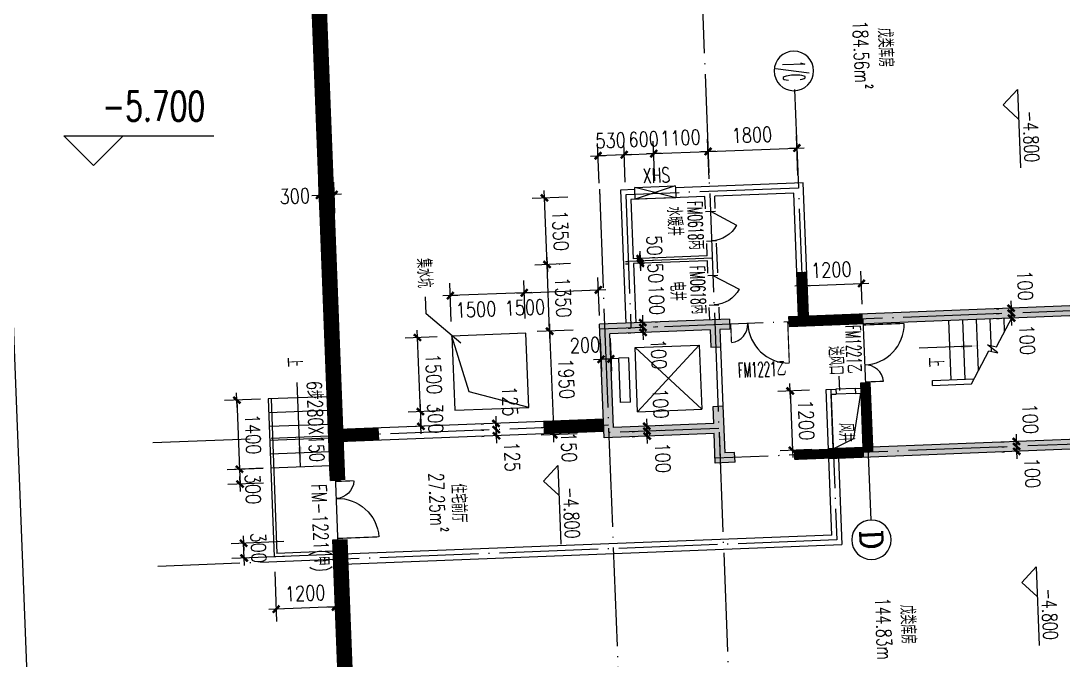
# Model space of a CAD drawing. Extents: x 634182 to 802382, y -1101880 to -864080.
# Drawn here: x 757760 to 778869, y -1058192 to -1045247 of the extents above; entities that cross this region are included whole.
import ezdxf
from ezdxf.enums import TextEntityAlignment as Align

# ---------------------------------------------------------------- set-up
doc = ezdxf.new("R2010")
doc.units = 0
doc.header["$LTSCALE"] = 1000
doc.header["$MEASUREMENT"] = 0
doc.linetypes.add('DOTE', pattern=[2.42, 2, -0.2, 0.02, -0.2])
doc.layers.get('0').update_dxf_attribs({"linetype": 'CONTINUOUS'})
doc.layers.get('DEFPOINTS').update_dxf_attribs({"linetype": 'CONTINUOUS'})
for name, color, linetype in [('210', 4, 'CONTINUOUS'), ('AXIS', 3, 'CONTINUOUS'), ('AXIS_TEXT', 7, 'CONTINUOUS'), ('COLUMN', 7, 'CONTINUOUS'), ('DOTE', 1, 'DOTE'), ('LVTRY', 23, 'CONTINUOUS'), ('MENCHUANG', 252, 'CONTINUOUS'), ('PUB_DIM', 3, 'CONTINUOUS'), ('PUB_TEXT', 7, 'CONTINUOUS'), ('STAIR', 2, 'CONTINUOUS'), ('WALL', 191, 'CONTINUOUS'), ('WINDOW', 2, 'CONTINUOUS')]:
    doc.layers.add(name, color=color, linetype=linetype)
doc.styles.add('_Z', font='romans', dxfattribs={"width": 0.7, "bigfont": 'Z'})
doc.styles.add('COMPLEX', font='COMPLEX')
doc.styles.add('DIM_FONT', font='simplex.shx', dxfattribs={"width": 0.8})
doc.styles.add('Z', font='romans', dxfattribs={"width": 0.8, "bigfont": 'z'})
doc.dimstyles.new('DIMN', dxfattribs={"dimtxt": 300, "dimasz": 1, "dimexe": 250, "dimexo": 300, "dimgap": 150, "dimtad": 1, "dimdec": 0, "dimzin": 0, "dimdsep": 46, "dimtxsty": 'DIM_FONT', "dimblk": '_DIMX', "dimblk1": '_DIMX', "dimblk2": '_DIMX', "dimcen": 2.5, "dimclrt": 7, "dimadec": 0, "dimazin": 0, "dimtfac": 1, "dimtdec": 0, "dimtix": 1, "dimtmove": 2, "dimatfit": 3, "dimldrblk": '_DIMX', "dimfxl": 0, "dimtolj": 1, "dimtzin": 0, "dimarcsym": 0})
pattern_1 = [(272.23, (854560.2083, -1050880.0152), (0.99924268, 0.038911017), [])]

# ---------------------------------------------------------------- blocks, each defined once
blk = doc.blocks.new('_DIMX')
blk.add_line((-150, 0), (150, 0))
at = {"const_width": 50}
blk.add_lwpolyline([(-70, -70), (70, 70)], dxfattribs=at)
blk = doc.blocks.new('*D94')
at = {"color": 0, "linetype": 'ByBlock'}
for p, q in [((763821, -1049154), (763797, -1048527)), ((764121, -1049142), (764096, -1048515)), ((763805, -1048777), (763804, -1048777)), ((764106, -1048765), (763806, -1048777)), ((764106, -1048765), (763806, -1048777)), ((764107, -1048765), (764108, -1048765))]:
    blk.add_line(p, q, dxfattribs=at)
at = {"layer": 'DEFPOINTS', "color": 0, "linetype": 'ByBlock'}
for p in [(763806, -1048777), (763833, -1049453, 285), (764133, -1049442, 285)]:
    blk.add_point(p, dxfattribs=at)
at = {"color": 0, "linetype": 'ByBlock'}
for p, rotation in [((763806, -1048777), 2.230000000000001), ((764106, -1048765), 182.23)]:
    blk.add_blockref('_DIMX', p, dxfattribs=dict(at, rotation=rotation))
at = {"color": 7, "linetype": 'ByBlock', "insert": (763308, -1048796), "char_height": 300, "attachment_point": 5, "rotation": 2.23, "style": 'DIM_FONT'}
blk.add_mtext('\\A1;300', dxfattribs=at)
blk = doc.blocks.new('*D105')
at = {"color": 0, "linetype": 'ByBlock'}
for p, q in [((769020, -1053460), (768296, -1053489)), ((768545, -1053478), (768545, -1053477)), ((768545, -1053479), (768551, -1053629)), ((768545, -1053479), (768551, -1053629)), ((769025, -1053610), (768301, -1053639)), ((768551, -1053630), (768551, -1053631))]:
    blk.add_line(p, q, dxfattribs=at)
at = {"layer": 'DEFPOINTS', "color": 0, "linetype": 'ByBlock'}
for p in [(769319, -1053449), (768551, -1053629), (769325, -1053599, 285)]:
    blk.add_point(p, dxfattribs=at)
at = {"color": 0, "linetype": 'ByBlock'}
for p, rotation in [((768545, -1053479), 272.2300000000001), ((768551, -1053629), 92.23000000000006)]:
    blk.add_blockref('_DIMX', p, dxfattribs=dict(at, rotation=rotation))
at = {"color": 7, "linetype": 'ByBlock', "insert": (768861, -1053880), "char_height": 300, "attachment_point": 5, "rotation": 272.23, "style": 'DIM_FONT'}
blk.add_mtext('\\A1;150', dxfattribs=at)
blk = doc.blocks.new('*D128')
at = {"color": 0, "linetype": 'ByBlock'}
for p, q in [((777516, -1051078), (777566, -1051076)), ((777520, -1051178), (777570, -1051176)), ((777816, -1051065), (777816, -1051064)), ((777816, -1051066), (777820, -1051166)), ((777816, -1051066), (777820, -1051166)), ((777820, -1051167), (777820, -1051168))]:
    blk.add_line(p, q, dxfattribs=at)
at = {"layer": 'DEFPOINTS', "color": 0, "linetype": 'ByBlock'}
for p in [(777816, -1051066, 285), (777820, -1051166, 285), (777820, -1051166)]:
    blk.add_point(p, dxfattribs=at)
at = {"color": 0, "linetype": 'ByBlock'}
for p, rotation in [((777816, -1051066), 272.2299999999495), ((777820, -1051166), 92.22999999994954)]:
    blk.add_blockref('_DIMX', p, dxfattribs=dict(at, rotation=rotation))
at = {"color": 7, "linetype": 'ByBlock', "insert": (778098, -1050605), "char_height": 300, "attachment_point": 5, "rotation": 272.23, "style": 'DIM_FONT'}
blk.add_mtext('\\A1;100', dxfattribs=at)
blk = doc.blocks.new('*D129')
at = {"color": 0, "linetype": 'ByBlock'}
for p, q in [((777520, -1051178), (777570, -1051176)), ((777820, -1051165), (777819, -1051164)), ((777820, -1051166), (777823, -1051266)), ((777820, -1051166), (777823, -1051266)), ((777524, -1051278), (777574, -1051276)), ((777823, -1051267), (777824, -1051268))]:
    blk.add_line(p, q, dxfattribs=at)
at = {"layer": 'DEFPOINTS', "color": 0, "linetype": 'ByBlock'}
for p in [(777820, -1051166, 285), (777823, -1051266, 285), (777823, -1051266)]:
    blk.add_point(p, dxfattribs=at)
at = {"color": 0, "linetype": 'ByBlock'}
for p, rotation in [((777820, -1051166), 272.2300000000001), ((777823, -1051266), 92.23000000000006)]:
    blk.add_blockref('_DIMX', p, dxfattribs=dict(at, rotation=rotation))
at = {"color": 7, "linetype": 'ByBlock', "insert": (778141, -1051704), "char_height": 300, "attachment_point": 5, "rotation": 272.23, "style": 'DIM_FONT'}
blk.add_mtext('\\A1;100', dxfattribs=at)
blk = doc.blocks.new('*D130')
at = {"color": 0, "linetype": 'ByBlock'}
for p, q in [((777621, -1053776), (777671, -1053774)), ((777625, -1053876), (777675, -1053874)), ((777921, -1053763), (777921, -1053762)), ((777921, -1053764), (777925, -1053864)), ((777921, -1053764), (777925, -1053864)), ((777925, -1053865), (777925, -1053866))]:
    blk.add_line(p, q, dxfattribs=at)
at = {"layer": 'DEFPOINTS', "color": 0, "linetype": 'ByBlock'}
for p in [(777921, -1053764, 285), (777925, -1053864, 285), (777925, -1053864)]:
    blk.add_point(p, dxfattribs=at)
at = {"color": 0, "linetype": 'ByBlock'}
for p, rotation in [((777921, -1053764), 272.2300000000214), ((777925, -1053864), 92.2300000000214)]:
    blk.add_blockref('_DIMX', p, dxfattribs=dict(at, rotation=rotation))
at = {"color": 7, "linetype": 'ByBlock', "insert": (778203, -1053303), "char_height": 300, "attachment_point": 5, "rotation": 272.23, "style": 'DIM_FONT'}
blk.add_mtext('\\A1;100', dxfattribs=at)
blk = doc.blocks.new('*D131')
at = {"color": 0, "linetype": 'ByBlock'}
for p, q in [((777625, -1053876), (777675, -1053874)), ((777925, -1053863), (777925, -1053862)), ((777925, -1053864), (777929, -1053964)), ((777925, -1053864), (777929, -1053964)), ((777629, -1053976), (777679, -1053974)), ((777929, -1053965), (777929, -1053966))]:
    blk.add_line(p, q, dxfattribs=at)
at = {"layer": 'DEFPOINTS', "color": 0, "linetype": 'ByBlock'}
for p in [(777925, -1053864, 285), (777929, -1053964, 285), (777929, -1053964)]:
    blk.add_point(p, dxfattribs=at)
at = {"color": 0, "linetype": 'ByBlock'}
for p, rotation in [((777925, -1053864), 272.2300000000001), ((777929, -1053964), 92.23000000000006)]:
    blk.add_blockref('_DIMX', p, dxfattribs=dict(at, rotation=rotation))
at = {"color": 7, "linetype": 'ByBlock', "insert": (778246, -1054402), "char_height": 300, "attachment_point": 5, "rotation": 272.23, "style": 'DIM_FONT'}
blk.add_mtext('\\A1;100', dxfattribs=at)
blk = doc.blocks.new('*D140')
at = {"color": 0, "linetype": 'ByBlock'}
for p, q in [((770303, -1050057), (770303, -1050056)), ((770303, -1050058), (770305, -1050108)), ((770303, -1050058), (770305, -1050108)), ((770305, -1050109), (770305, -1050110)), ((770603, -1050046), (770553, -1050048)), ((770605, -1050096), (770555, -1050098))]:
    blk.add_line(p, q, dxfattribs=at)
at = {"layer": 'DEFPOINTS', "color": 0, "linetype": 'ByBlock'}
for p in [(770303, -1050058, 285), (770305, -1050108, 285), (770305, -1050108)]:
    blk.add_point(p, dxfattribs=at)
at = {"color": 0, "linetype": 'ByBlock'}
for p, rotation in [((770303, -1050058), 272.2299999999883), ((770305, -1050108), 92.22999999998831)]:
    blk.add_blockref('_DIMX', p, dxfattribs=dict(at, rotation=rotation))
at = {"color": 7, "linetype": 'ByBlock', "insert": (770593, -1049795), "char_height": 300, "attachment_point": 5, "rotation": 272.23, "style": 'DIM_FONT'}
blk.add_mtext('\\A1;50', dxfattribs=at)
blk = doc.blocks.new('*D141')
at = {"color": 0, "linetype": 'ByBlock'}
for p, q in [((770006, -1050120), (770056, -1050118)), ((770305, -1050107), (770305, -1050106)), ((770305, -1050108), (770307, -1050158)), ((770305, -1050108), (770307, -1050158)), ((770008, -1050170), (770058, -1050168)), ((770307, -1050159), (770307, -1050160))]:
    blk.add_line(p, q, dxfattribs=at)
at = {"layer": 'DEFPOINTS', "color": 0, "linetype": 'ByBlock'}
for p in [(770305, -1050108, 285), (770307, -1050158, 285), (770307, -1050158)]:
    blk.add_point(p, dxfattribs=at)
at = {"color": 0, "linetype": 'ByBlock'}
for p, rotation in [((770305, -1050108), 272.2300000000001), ((770307, -1050158), 92.23000000000006)]:
    blk.add_blockref('_DIMX', p, dxfattribs=dict(at, rotation=rotation))
at = {"color": 7, "linetype": 'ByBlock', "insert": (770615, -1050356), "char_height": 300, "attachment_point": 5, "rotation": 272.23, "style": 'DIM_FONT'}
blk.add_mtext('\\A1;50', dxfattribs=at)
blk = doc.blocks.new('*D142')
at = {"color": 0, "linetype": 'ByBlock'}
for p, q in [((770354, -1051356), (770354, -1051355)), ((770354, -1051357), (770358, -1051457)), ((770354, -1051357), (770358, -1051457)), ((770654, -1051345), (770604, -1051347)), ((770358, -1051458), (770358, -1051459)), ((770658, -1051445), (770608, -1051447))]:
    blk.add_line(p, q, dxfattribs=at)
at = {"layer": 'DEFPOINTS', "color": 0, "linetype": 'ByBlock'}
for p in [(770354, -1051357, 285), (770358, -1051457, 285), (770358, -1051457)]:
    blk.add_point(p, dxfattribs=at)
at = {"color": 0, "linetype": 'ByBlock'}
for p, rotation in [((770354, -1051357), 272.2299999998777), ((770358, -1051457), 92.22999999987768)]:
    blk.add_blockref('_DIMX', p, dxfattribs=dict(at, rotation=rotation))
at = {"color": 7, "linetype": 'ByBlock', "insert": (770636, -1050896), "char_height": 300, "attachment_point": 5, "rotation": 272.23, "style": 'DIM_FONT'}
blk.add_mtext('\\A1;100', dxfattribs=at)
blk = doc.blocks.new('*D143')
at = {"color": 0, "linetype": 'ByBlock'}
for p, q in [((770058, -1051469), (770108, -1051467)), ((770062, -1051568), (770112, -1051567)), ((770358, -1051456), (770358, -1051455)), ((770358, -1051457), (770362, -1051557)), ((770358, -1051457), (770362, -1051557)), ((770362, -1051558), (770362, -1051559))]:
    blk.add_line(p, q, dxfattribs=at)
at = {"layer": 'DEFPOINTS', "color": 0, "linetype": 'ByBlock'}
for p in [(770358, -1051457, 285), (770362, -1051557, 285), (770362, -1051557)]:
    blk.add_point(p, dxfattribs=at)
at = {"color": 0, "linetype": 'ByBlock'}
for p, rotation in [((770358, -1051457), 272.2300000000001), ((770362, -1051557), 92.23000000000006)]:
    blk.add_blockref('_DIMX', p, dxfattribs=dict(at, rotation=rotation))
at = {"color": 7, "linetype": 'ByBlock', "insert": (770679, -1051995), "char_height": 300, "attachment_point": 5, "rotation": 272.23, "style": 'DIM_FONT'}
blk.add_mtext('\\A1;100', dxfattribs=at)
blk = doc.blocks.new('*D144')
at = {"color": 0, "linetype": 'ByBlock'}
for p, q in [((770436, -1053454), (770436, -1053453)), ((770436, -1053455), (770440, -1053555)), ((770436, -1053455), (770440, -1053555)), ((770736, -1053444), (770686, -1053446)), ((770440, -1053556), (770440, -1053557)), ((770739, -1053544), (770689, -1053546))]:
    blk.add_line(p, q, dxfattribs=at)
at = {"layer": 'DEFPOINTS', "color": 0, "linetype": 'ByBlock'}
for p in [(770436, -1053455, 285), (770440, -1053555, 285), (770440, -1053555)]:
    blk.add_point(p, dxfattribs=at)
at = {"color": 0, "linetype": 'ByBlock'}
for p, rotation in [((770436, -1053455), 272.2300000000726), ((770440, -1053555), 92.23000000007251)]:
    blk.add_blockref('_DIMX', p, dxfattribs=dict(at, rotation=rotation))
at = {"color": 7, "linetype": 'ByBlock', "insert": (770718, -1052994), "char_height": 300, "attachment_point": 5, "rotation": 272.23, "style": 'DIM_FONT'}
blk.add_mtext('\\A1;100', dxfattribs=at)
blk = doc.blocks.new('*D145')
at = {"color": 0, "linetype": 'ByBlock'}
for p, q in [((770140, -1053567), (770190, -1053565)), ((770144, -1053667), (770194, -1053665)), ((770440, -1053554), (770440, -1053553)), ((770440, -1053555), (770444, -1053655)), ((770440, -1053555), (770444, -1053655)), ((770444, -1053656), (770444, -1053657))]:
    blk.add_line(p, q, dxfattribs=at)
at = {"layer": 'DEFPOINTS', "color": 0, "linetype": 'ByBlock'}
for p in [(770440, -1053555, 285), (770444, -1053655, 285), (770444, -1053655)]:
    blk.add_point(p, dxfattribs=at)
at = {"color": 0, "linetype": 'ByBlock'}
for p, rotation in [((770440, -1053555), 272.2300000000001), ((770444, -1053655), 92.23000000000006)]:
    blk.add_blockref('_DIMX', p, dxfattribs=dict(at, rotation=rotation))
at = {"color": 7, "linetype": 'ByBlock', "insert": (770761, -1054093), "char_height": 300, "attachment_point": 5, "rotation": 272.23, "style": 'DIM_FONT'}
blk.add_mtext('\\A1;100', dxfattribs=at)
blk = doc.blocks.new('*D147')
at = {"color": 0, "linetype": 'ByBlock'}
for p, q in [((769494, -1051690), (769520, -1052350)), ((769694, -1051682), (769720, -1052342)), ((769509, -1052100), (769508, -1052100)), ((769510, -1052100), (769710, -1052092)), ((769510, -1052100), (769710, -1052092)), ((769711, -1052092), (769712, -1052092))]:
    blk.add_line(p, q, dxfattribs=at)
at = {"layer": 'DEFPOINTS', "color": 0, "linetype": 'ByBlock'}
for p in [(769482, -1051390, 285), (769682, -1051383, 285), (769710, -1052092)]:
    blk.add_point(p, dxfattribs=at)
at = {"color": 0, "linetype": 'ByBlock'}
for p, rotation in [((769510, -1052100), 2.229999999999981), ((769710, -1052092), 182.23)]:
    blk.add_blockref('_DIMX', p, dxfattribs=dict(at, rotation=rotation))
at = {"color": 7, "linetype": 'ByBlock', "insert": (769186, -1051812), "char_height": 300, "attachment_point": 5, "rotation": 2.23, "style": 'DIM_FONT'}
blk.add_mtext('\\A1;200', dxfattribs=at)
blk = doc.blocks.new('*D158')
at = {"color": 0, "linetype": 'ByBlock'}
for p, q in [((766478, -1051333), (766448, -1050561)), ((767977, -1051275), (767947, -1050503)), ((767955, -1050753), (766459, -1050811))]:
    blk.add_line(p, q, dxfattribs=at)
at = {"layer": 'DEFPOINTS', "color": 0, "linetype": 'ByBlock'}
for p in [(766458, -1050811), (766490, -1051633, 285), (767988, -1051574, 285)]:
    blk.add_point(p, dxfattribs=at)
at = {"color": 0, "linetype": 'ByBlock'}
for p, rotation in [((766458, -1050811), 182.23), ((767956, -1050753), 2.229999999999981)]:
    blk.add_blockref('_DIMX', p, dxfattribs=dict(at, rotation=rotation))
at = {"color": 7, "linetype": 'ByBlock', "insert": (766978, -1051091), "char_height": 300, "attachment_point": 5, "rotation": 2.23, "style": 'DIM_FONT'}
blk.add_mtext('\\A1;1500', dxfattribs=at)
blk = doc.blocks.new('*D159')
at = {"color": 0, "linetype": 'ByBlock'}
for p, q in [((767977, -1051275), (767947, -1050503)), ((769476, -1051216), (769446, -1050444)), ((767957, -1050753), (769454, -1050694))]:
    blk.add_line(p, q, dxfattribs=at)
at = {"layer": 'DEFPOINTS', "color": 0, "linetype": 'ByBlock'}
for p in [(769455, -1050694), (767988, -1051574, 285), (769487, -1051516, 285)]:
    blk.add_point(p, dxfattribs=at)
at = {"color": 0, "linetype": 'ByBlock'}
for p, rotation in [((767956, -1050753), 182.23), ((769455, -1050694), 2.229999999999963)]:
    blk.add_blockref('_DIMX', p, dxfattribs=dict(at, rotation=rotation))
at = {"color": 7, "linetype": 'ByBlock', "insert": (767968, -1051052), "char_height": 300, "attachment_point": 5, "rotation": 2.23, "style": 'DIM_FONT'}
blk.add_mtext('\\A1;1500', dxfattribs=at)
blk = doc.blocks.new('*D160')
at = {"color": 0, "linetype": 'ByBlock'}
for p, q in [((766190, -1051644), (765543, -1051670)), ((765851, -1053158), (765793, -1051661)), ((766248, -1053143), (765601, -1053169))]:
    blk.add_line(p, q, dxfattribs=at)
at = {"layer": 'DEFPOINTS', "color": 0, "linetype": 'ByBlock'}
for p in [(766490, -1051633, 285), (765793, -1051660), (766548, -1053132, 285)]:
    blk.add_point(p, dxfattribs=at)
at = {"color": 0, "linetype": 'ByBlock'}
for p, rotation in [((765793, -1051660), 92.23000000000006), ((765851, -1053159), 272.2300000000001)]:
    blk.add_blockref('_DIMX', p, dxfattribs=dict(at, rotation=rotation))
at = {"color": 7, "linetype": 'ByBlock', "insert": (766122, -1052398), "char_height": 300, "attachment_point": 5, "rotation": 272.23, "style": 'DIM_FONT'}
blk.add_mtext('\\A1;1500', dxfattribs=at)
blk = doc.blocks.new('*D161')
at = {"color": 0, "linetype": 'ByBlock'}
for p, q in [((766248, -1053143), (765601, -1053169)), ((765851, -1053158), (765851, -1053157)), ((765851, -1053159), (765863, -1053458)), ((766260, -1053443), (765613, -1053468)), ((765863, -1053459), (765863, -1053460))]:
    blk.add_line(p, q, dxfattribs=at)
at = {"layer": 'DEFPOINTS', "color": 0, "linetype": 'ByBlock'}
for p in [(766548, -1053132, 285), (765863, -1053458), (766560, -1053431, 285)]:
    blk.add_point(p, dxfattribs=at)
at = {"color": 0, "linetype": 'ByBlock'}
for p, rotation in [((765851, -1053159), 272.2300000000001), ((765863, -1053458), 92.23000000000006)]:
    blk.add_blockref('_DIMX', p, dxfattribs=dict(at, rotation=rotation))
at = {"color": 7, "linetype": 'ByBlock', "insert": (766157, -1053297), "char_height": 300, "attachment_point": 5, "rotation": 272.23, "style": 'DIM_FONT'}
blk.add_mtext('\\A1;300', dxfattribs=at)
blk = doc.blocks.new('*D167')
at = {"color": 0, "linetype": 'ByBlock'}
for p, q in [((770001, -1048512), (769970, -1047708)), ((770600, -1048489), (770569, -1047685)), ((769980, -1047958), (770578, -1047935))]:
    blk.add_line(p, q, dxfattribs=at)
at = {"layer": 'DEFPOINTS', "color": 0, "linetype": 'ByBlock'}
for p in [(770579, -1047935), (770012, -1048812), (770612, -1048788)]:
    blk.add_point(p, dxfattribs=at)
at = {"color": 0, "linetype": 'ByBlock'}
for p, rotation in [((770579, -1047935), 2.230000000000001), ((769979, -1047958), 182.23)]:
    blk.add_blockref('_DIMX', p, dxfattribs=dict(at, rotation=rotation))
at = {"color": 7, "linetype": 'ByBlock', "insert": (770373, -1047643), "char_height": 300, "attachment_point": 5, "rotation": 2.23, "style": 'DIM_FONT'}
blk.add_mtext('\\A1;600', dxfattribs=at)
blk = doc.blocks.new('*D169')
at = {"color": 0, "linetype": 'ByBlock'}
for p, q in [((768891, -1050163), (768167, -1050191)), ((768469, -1051529), (768417, -1050182)), ((768714, -1051521), (768719, -1051521))]:
    blk.add_line(p, q, dxfattribs=at)
at = {"layer": 'DEFPOINTS', "color": 0, "linetype": 'ByBlock'}
for p in [(769191, -1050151), (768417, -1050181), (768414, -1051533)]:
    blk.add_point(p, dxfattribs=at)
at = {"color": 0, "linetype": 'ByBlock'}
for p, rotation in [((768417, -1050181), 92.23000000000006), ((768469, -1051530), 272.2300000000001)]:
    blk.add_blockref('_DIMX', p, dxfattribs=dict(at, rotation=rotation))
at = {"color": 7, "linetype": 'ByBlock', "insert": (768743, -1050844), "char_height": 300, "attachment_point": 5, "rotation": 272.23, "style": 'DIM_FONT'}
blk.add_mtext('\\A1;1350', dxfattribs=at)
blk = doc.blocks.new('*D170')
at = {"color": 0, "linetype": 'ByBlock'}
for p, q in [((769471, -1048533), (769440, -1047729)), ((770001, -1048512), (769970, -1047708)), ((769449, -1047979), (769448, -1047979)), ((769979, -1047958), (769450, -1047979)), ((769980, -1047958), (769981, -1047958))]:
    blk.add_line(p, q, dxfattribs=at)
at = {"layer": 'DEFPOINTS', "color": 0, "linetype": 'ByBlock'}
for p in [(769450, -1047979), (769483, -1048832), (770012, -1048812)]:
    blk.add_point(p, dxfattribs=at)
at = {"color": 0, "linetype": 'ByBlock'}
for p, rotation in [((769450, -1047979), 2.230000000000001), ((769979, -1047958), 182.23)]:
    blk.add_blockref('_DIMX', p, dxfattribs=dict(at, rotation=rotation))
at = {"color": 7, "linetype": 'ByBlock', "insert": (769703, -1047669), "char_height": 300, "attachment_point": 5, "rotation": 2.23, "style": 'DIM_FONT'}
blk.add_mtext('\\A1;530', dxfattribs=at)
blk = doc.blocks.new('*D171')
at = {"color": 0, "linetype": 'ByBlock'}
for p, q in [((768839, -1048814), (768115, -1048842)), ((768417, -1050180), (768364, -1048833)), ((768661, -1050172), (768667, -1050172))]:
    blk.add_line(p, q, dxfattribs=at)
at = {"layer": 'DEFPOINTS', "color": 0, "linetype": 'ByBlock'}
for p in [(768364, -1048832), (769138, -1048802), (768362, -1050184)]:
    blk.add_point(p, dxfattribs=at)
at = {"color": 0, "linetype": 'ByBlock'}
for p, rotation in [((768364, -1048832), 92.23000000000006), ((768417, -1050181), 272.2300000000001)]:
    blk.add_blockref('_DIMX', p, dxfattribs=dict(at, rotation=rotation))
at = {"color": 7, "linetype": 'ByBlock', "insert": (768690, -1049495), "char_height": 300, "attachment_point": 5, "rotation": 272.23, "style": 'DIM_FONT'}
blk.add_mtext('\\A1;1350', dxfattribs=at)
blk = doc.blocks.new('M_A17ORW')
at = {"const_width": 0.02}
for points in [[(-0.481, -0.001), (-0.481, -0.308)], [(0.481, 0.001), (0.481, -0.691)]]:
    blk.add_lwpolyline(points, dxfattribs=at)
for centre, radius, start, end in [((-0.501, -0.003), 0.307, 274.2492, 0.2101), ((0.505, 0.002), 0.699, 180.2762, 268.0603)]:
    blk.add_arc(centre, radius, start, end)
blk = doc.blocks.new('*D177')
at = {"color": 0, "linetype": 'ByBlock'}
for p, q in [((767083, -1053411), (767133, -1053409)), ((767088, -1053536), (767138, -1053534)), ((767383, -1053398), (767383, -1053397)), ((767383, -1053399), (767388, -1053524)), ((767383, -1053399), (767388, -1053524)), ((767388, -1053525), (767388, -1053526))]:
    blk.add_line(p, q, dxfattribs=at)
at = {"layer": 'DEFPOINTS', "color": 0, "linetype": 'ByBlock'}
for p in [(767383, -1053399), (767388, -1053524), (767388, -1053524)]:
    blk.add_point(p, dxfattribs=at)
at = {"color": 0, "linetype": 'ByBlock'}
for p, rotation in [((767383, -1053399), 272.2299999999356), ((767388, -1053524), 92.2299999999356)]:
    blk.add_blockref('_DIMX', p, dxfattribs=dict(at, rotation=rotation))
at = {"color": 7, "linetype": 'ByBlock', "insert": (767665, -1052950), "char_height": 300, "attachment_point": 5, "rotation": 272.23, "style": 'DIM_FONT'}
blk.add_mtext('\\A1;125', dxfattribs=at)
blk = doc.blocks.new('*D178')
at = {"color": 0, "linetype": 'ByBlock'}
for p, q in [((767088, -1053536), (767138, -1053534)), ((767387, -1053523), (767387, -1053522)), ((767388, -1053524), (767392, -1053649)), ((767388, -1053524), (767392, -1053649)), ((767093, -1053661), (767143, -1053659)), ((767392, -1053650), (767392, -1053651))]:
    blk.add_line(p, q, dxfattribs=at)
at = {"layer": 'DEFPOINTS', "color": 0, "linetype": 'ByBlock'}
for p in [(767388, -1053524), (767392, -1053649), (767392, -1053649)]:
    blk.add_point(p, dxfattribs=at)
at = {"color": 0, "linetype": 'ByBlock'}
for p, rotation in [((767388, -1053524), 272.2300000000001), ((767392, -1053649), 92.23000000000006)]:
    blk.add_blockref('_DIMX', p, dxfattribs=dict(at, rotation=rotation))
at = {"color": 7, "linetype": 'ByBlock', "insert": (767709, -1054074), "char_height": 300, "attachment_point": 5, "rotation": 272.23, "style": 'DIM_FONT'}
blk.add_mtext('\\A1;125', dxfattribs=at)
blk = doc.blocks.new('A$C5BD464F7')
at = {"layer": 'AXIS'}
for p, q in [((0, 1500, 285), (359, 309, 285)), ((359, 309, 285), (1500, 0, 285))]:
    blk.add_line(p, q, dxfattribs=at)
at = {"layer": 'AXIS', "elevation": 285}
blk.add_lwpolyline([(1500, 1500), (1500, 0), (0, 0), (0, 1500)], close=True, dxfattribs=at)
blk = doc.blocks.new('_AXISO')
blk.add_circle((0, 0), 0.5)
at = {"layer": 'AXIS_TEXT', "style": 'COMPLEX', "width": 1.041667}
blk.add_attdef('A', text='', height=0.56, dxfattribs=at).set_placement((-0.25, -0.28), (0.25, -0.28), align=Align.FIT)
blk = doc.blocks.new('M_A1SFU')
blk.add_line((-0.5, 0), (0, -0.866))
blk.add_arc((-0.5, 0), 1, 300, 0)
blk = doc.blocks.new('_ARROW')
blk.add_solid([(0, 0), (-1, 0.1), (-1, -0.1)])
blk = doc.blocks.new('*D1730')
at = {"color": 0, "linetype": 'ByBlock'}
for p, q in [((763088, -1055793), (762022, -1055834)), ((762271, -1055823), (762271, -1055822)), ((762283, -1056124), (762271, -1055824)), ((762283, -1056124), (762271, -1055824)), ((763099, -1056093), (762033, -1056134)), ((762283, -1056125), (762283, -1056126))]:
    blk.add_line(p, q, dxfattribs=at)
at = {"layer": 'DEFPOINTS', "color": 0, "linetype": 'ByBlock'}
for p in [(762271, -1055824), (763388, -1055782), (763399, -1056082)]:
    blk.add_point(p, dxfattribs=at)
at = {"color": 0, "linetype": 'ByBlock'}
for p, rotation in [((762271, -1055824), 272.1582840792913), ((762283, -1056124), 92.15828407929128)]:
    blk.add_blockref('_DIMX', p, dxfattribs=dict(at, rotation=rotation))
at = {"color": 7, "linetype": 'ByBlock', "insert": (762574, -1055915), "char_height": 300, "attachment_point": 5, "rotation": 272.1583, "style": 'DIM_FONT'}
blk.add_mtext('\\A1;300', dxfattribs=at)
blk = doc.blocks.new('*D1731')
at = {"color": 0, "linetype": 'ByBlock'}
for p, q in [((762902, -1056401), (762940, -1057409)), ((764101, -1056356), (764139, -1057364)), ((764128, -1057114), (762931, -1057160))]:
    blk.add_line(p, q, dxfattribs=at)
at = {"layer": 'DEFPOINTS', "color": 0, "linetype": 'ByBlock'}
for p in [(764089, -1056056), (762890, -1056101), (762930, -1057160)]:
    blk.add_point(p, dxfattribs=at)
at = {"color": 0, "linetype": 'ByBlock'}
for p, rotation in [((762930, -1057160), 182.1600000000006), ((764129, -1057114), 2.160000000000641)]:
    blk.add_blockref('_DIMX', p, dxfattribs=dict(at, rotation=rotation))
at = {"color": 7, "linetype": 'ByBlock', "insert": (763518, -1056837), "char_height": 300, "attachment_point": 5, "rotation": 2.16, "style": 'DIM_FONT'}
blk.add_mtext('\\A1;1200', dxfattribs=at)
blk = doc.blocks.new('*D1733')
at = {"color": 0, "linetype": 'ByBlock'}
for p, q in [((762666, -1054308), (761939, -1054336)), ((762188, -1054325), (762188, -1054324)), ((762188, -1054326), (762200, -1054626)), ((762188, -1054326), (762200, -1054626)), ((762677, -1054608), (761950, -1054635)), ((762200, -1054627), (762200, -1054628))]:
    blk.add_line(p, q, dxfattribs=at)
at = {"layer": 'DEFPOINTS', "color": 0, "linetype": 'ByBlock'}
for p in [(762965, -1054297), (762200, -1054626), (762977, -1054596)]:
    blk.add_point(p, dxfattribs=at)
at = {"color": 0, "linetype": 'ByBlock'}
for p, rotation in [((762188, -1054326), 272.1602337071703), ((762200, -1054626), 92.16023370717026)]:
    blk.add_blockref('_DIMX', p, dxfattribs=dict(at, rotation=rotation))
at = {"color": 7, "linetype": 'ByBlock', "insert": (762461, -1054727), "char_height": 300, "attachment_point": 5, "rotation": 272.1602, "style": 'DIM_FONT'}
blk.add_mtext('\\A1;300', dxfattribs=at)

msp = doc.modelspace()

# ---------------------------------------------------------------- hatches: boundary and pattern name
at = {"layer": '210'}
h = msp.add_hatch(color=256, dxfattribs=at)
h.paths.add_polyline_path([(776020.392, -1054038.471), (776428.266, -1054022.588), (777379.362, -1053985.552), (779917.438, -1053886.718), (779940.785, -1054486.264), (779942.73, -1054536.226), (780142.579, -1054528.444), (780084.212, -1053029.58), (779884.364, -1053037.362), (779909.656, -1053686.87), (774813.518, -1053885.316), (774821.3, -1054085.164)])
h.paths.add_polyline_path([(779812.378, -1051188.763), (779837.671, -1051838.271), (780037.519, -1051830.489), (779979.153, -1050331.625), (779779.304, -1050339.407), (779804.596, -1050988.914), (779504.823, -1051000.588), (774708.458, -1051187.361), (774716.241, -1051387.209), (774916.089, -1051379.427)])
msp.add_hatch(color=256, dxfattribs=at).paths.add_polyline_path([(769482.419, -1051390.865), (769566.078, -1053539.237), (769571.915, -1053689.123), (771800.226, -1053602.352), (771823.572, -1054201.897), (772223.269, -1054186.333), (772215.487, -1053986.485), (772015.639, -1053994.267), (771978.673, -1053044.986), (771778.825, -1053052.768), (771792.444, -1053402.503), (769763.981, -1053481.493), (769690.05, -1051582.932), (771718.513, -1051503.942), (771732.132, -1051853.677), (771931.98, -1051845.895), (771918.361, -1051496.16), (772118.21, -1051488.378), (772110.428, -1051288.529), (771710.73, -1051304.094), (770211.866, -1051362.46)])
h = msp.add_hatch(dxfattribs=at)
h.set_pattern_fill('_U', color=256, angle=-87.77, style=0, pattern_type=0)
h.set_pattern_definition(pattern_1)
h.paths.add_polyline_path([(764096.329, -1053652.156), (763996.405, -1053656.047), (764027.536, -1054455.489), (764127.46, -1054451.598)])
h.paths.add_polyline_path([(764201.119, -1053773.218), (765000.514, -1053742.089), (764995.648, -1053617.136), (764096.329, -1053652.156), (764127.46, -1054451.598), (764227.384, -1054447.707)])
h.paths.add_polyline_path([(764995.648, -1053617.136), (764990.786, -1053492.279), (764191.392, -1053523.407), (764161.236, -1052748.994), (764061.311, -1052752.885), (764096.329, -1053652.156)])
h.paths.add_polyline_path([(763996.405, -1053656.047), (764096.329, -1053652.156), (764061.311, -1052752.885), (763961.387, -1052756.777)])
h = msp.add_hatch(dxfattribs=at)
h.set_pattern_fill('_U', color=256, angle=-87.77, style=0, pattern_type=0)
h.set_pattern_definition(pattern_1)
h.paths.add_polyline_path([(769562.187, -1053439.313), (769557.325, -1053314.455), (768358.234, -1053361.148), (768363.096, -1053486.006)])
h.paths.add_polyline_path([(769567.053, -1053564.266), (769562.187, -1053439.313), (768363.096, -1053486.006), (768367.961, -1053610.959)])

# ---------------------------------------------------------------- linework, layer by layer
for points, const_width in [([(764181.313, -1054549.577), (763375.853, -1033865.205)], 300), ([(773613.183, -1051330.087), (773574.272, -1050330.844)], 200), ([(774812.274, -1051283.394), (773313.41, -1051341.76)], 200), ([(774925.09, -1053976.605), (774870.787, -1052582.101)], 200), ([(774817.409, -1053985.24), (773418.47, -1054039.716)], 200), ([(764418.669, -1060644.909), (764228.007, -1055748.668)], 300)]:
    msp.add_lwpolyline(points, dxfattribs=dict(at, const_width=const_width))
at = {"layer": 'AXIS'}
for p, q in [((771023.902, -1048828.992), (770195.184, -1048621.081)), ((771014.563, -1048589.174), (770204.523, -1048860.899)), ((771023.902, -1048828.992), (770204.523, -1048860.899)), ((774347.27, -1052733.133, -284.642), (774335.844, -1052439.707, -284.642)), ((774666.903, -1052690.164), (774267.206, -1052705.728)), ((774670.794, -1052790.088), (774271.097, -1052805.652))]:
    msp.add_line(p, q, dxfattribs=at)
msp.add_lwpolyline([(770196.74, -1048661.051), (770195.184, -1048621.081), (771014.563, -1048589.174), (771016.119, -1048629.144)], dxfattribs=at)
at = {"layer": 'AXIS', "elevation": -284.642}
msp.add_lwpolyline([(766673.636, -1051770.961), (765967.658, -1051177.274), (765954.374, -1050836.143)], dxfattribs=at)
at = {"layer": 'COLUMN'}
msp.add_line((768367.961, -1053610.959), (768358.234, -1053361.148), dxfattribs=at)
at = {"layer": 'DOTE'}
for p, q in [((771522.713, -1043905.807), (771919.606, -1054098.082)), ((763728.62, -1044209.313), (764378.047, -1060886.721)), ((773430.431, -1046637), (773617.074, -1051430.011)), ((769476.045, -1048657.212), (770116.834, -1065112.796)), ((769476.045, -1048657.212), (769479.936, -1048757.136)), ((773508.123, -1048632.132), (770010.774, -1048768.32)), ((770010.774, -1048768.32), (770115.833, -1051466.276)), ((771762.016, -1050051.149), (770063.303, -1050117.298)), ((794556.623, -1050514.539), (769486.31, -1051490.79)), ((774812.274, -1051283.394), (774970.811, -1055354.664)), ((774167.279, -1052709.571), (774285.958, -1055757.261)), ((794661.683, -1053212.494), (771819.681, -1054101.973)), ((769662.111, -1053435.422), (760434.384, -1053794.754)), ((771896.259, -1053498.537), (769667.948, -1053585.308)), ((771900.15, -1053598.461), (772345.145, -1065026.024)), ((774285.958, -1055757.261), (760531.661, -1056292.861))]:
    msp.add_line(p, q, dxfattribs=at)
at = {"layer": 'LVTRY'}
msp.add_line((771931.982, -1051845.943), (771978.675, -1053045.034), dxfattribs=at)
msp.add_lwpolyline([(774221.597, -1053908.413), (774629.719, -1053701.296), (774770.718, -1052786.197)], dxfattribs=at)
at = {"layer": 'PUB_DIM'}
for p, q in [((759230.067, -1048174.685), (758630.067, -1047574.685)), ((758630.067, -1047574.685), (759830.067, -1047574.685)), ((759830.067, -1047574.685), (759230.067, -1048174.685)), ((759230.067, -1047574.685), (761670.067, -1047574.685))]:
    msp.add_line(p, q, dxfattribs=at)
for points in [[(777966.898, -1047235.393), (777655.451, -1046947.294), (777943.551, -1046635.848), (778005.419, -1048224.644)], [(777022.161, -1051832.295), (775950.245, -1051874.036)], [(763422.069, -1054279.664), (763353.847, -1052571.68)], [(768658.88, -1054853.396), (768347.434, -1054565.297), (768635.533, -1054253.85), (768697.402, -1055842.646)], [(778343.45, -1056905.325), (778032.003, -1056617.225), (778320.103, -1056305.779), (778381.971, -1057894.575)]]:
    msp.add_lwpolyline(points, dxfattribs=at)
at = {"layer": 'STAIR'}
for p, q in [((777519.194, -1051845.551), (777840.491, -1051235.384)), ((777543.388, -1051971.308), (777336.63, -1051805.926)), ((777336.63, -1051805.926), (777519.194, -1051845.551)), ((777009.489, -1052598.894), (777360.823, -1051931.683)), ((777360.823, -1051931.683), (777543.388, -1051971.308)), ((763968.876, -1052858.044), (762769.729, -1052903.272)), ((762829.686, -1052901.011), (762947.71, -1056030.206)), ((762769.729, -1052903.272), (762890.36, -1056101.598)), ((763979.429, -1053137.845), (762780.282, -1053183.073)), ((763989.983, -1053417.646), (762790.835, -1053462.874)), ((764000.536, -1053697.447), (762801.389, -1053742.676)), ((764011.089, -1053977.248), (762811.942, -1054022.477)), ((764021.642, -1054257.049), (762822.495, -1054302.278)), ((764090.262, -1056052.738), (762890.36, -1056101.598)), ((764087.454, -1055983.795), (762947.71, -1056030.206))]:
    msp.add_line(p, q, dxfattribs=at)
at = {"layer": 'WALL'}
for p, q in [((756965.965, -1035026.643), (758059.387, -1063105.94)), ((764031.427, -1054555.413), (763272.66, -1035070.133)), ((763833.408, -1044330.327), (764191.392, -1053523.407)), ((770196.74, -1048661.051), (769906.96, -1048672.335)), ((769906.96, -1048672.335), (770012.02, -1051370.29)), ((773604.158, -1048528.364), (771016.119, -1048629.144)), ((773709.218, -1051226.319), (773604.158, -1048528.364)), ((771613.455, -1048806.035), (770114.591, -1048864.401)), ((770114.591, -1048864.401), (770161.284, -1050063.493)), ((771623.183, -1049055.845), (771613.455, -1048806.035)), ((773412.092, -1048735.995), (771813.303, -1048798.253)), ((771823.031, -1049048.063), (771813.303, -1048798.253)), ((773509.369, -1051234.102), (773412.092, -1048735.995)), ((771625.126, -1049105.76), (771824.975, -1049097.978)), ((771648.473, -1049705.305), (771848.321, -1049697.523)), ((771660.148, -1050005.126), (771650.42, -1049755.315)), ((771873.615, -1050347.079), (771850.269, -1049747.533)), ((771660.148, -1050005.126), (770161.284, -1050063.493)), ((771664.039, -1050105.05), (770165.175, -1050163.417)), ((771673.767, -1050354.861), (771664.039, -1050105.05)), ((770165.175, -1050163.417), (770211.868, -1051362.508)), ((771675.711, -1050404.775), (771875.559, -1050396.993)), ((771699.057, -1051004.321), (771898.906, -1050996.539)), ((779704.674, -1050992.853), (773709.218, -1051226.319)), ((771710.732, -1051304.142), (771701.005, -1051054.331)), ((771910.581, -1051296.359), (771900.853, -1051046.549)), ((779712.456, -1051192.702), (773317.303, -1051441.732)), ((772110.429, -1051288.577), (769482.421, -1051390.913)), ((769571.916, -1053689.171), (769482.421, -1051390.913)), ((772110.429, -1051288.577), (772118.212, -1051488.426)), ((773509.369, -1051234.102), (773309.521, -1051241.884)), ((773309.521, -1051241.884), (773317.303, -1051441.732)), ((771718.515, -1051503.99), (769690.052, -1051582.979)), ((769763.983, -1053481.541), (769690.052, -1051582.979)), ((771718.515, -1051503.99), (771732.133, -1051853.725)), ((772118.212, -1051488.426), (771918.363, -1051496.208)), ((771918.363, -1051496.208), (771931.982, -1051845.943)), ((771732.133, -1051853.725), (771931.982, -1051845.943)), ((774666.903, -1052690.164), (774766.827, -1052686.272)), ((774962.784, -1052578.566), (774762.936, -1052586.348)), ((774762.936, -1052586.348), (774821.302, -1054085.212)), ((775013.369, -1053877.581), (774962.784, -1052578.566)), ((776221.828, -1052529.49), (777063.289, -1052496.723)), ((776225.719, -1052629.415), (776221.828, -1052529.49)), ((776225.719, -1052629.415), (777009.489, -1052598.894)), ((763961.387, -1052756.777), (764161.236, -1052748.994)), ((764031.427, -1054555.413), (763961.387, -1052756.777)), ((774067.357, -1052713.51), (774267.206, -1052705.728)), ((774182.145, -1055661.276), (774067.357, -1052713.51)), ((774171.172, -1052809.543), (774271.097, -1052805.652)), ((774213.974, -1053908.71), (774171.172, -1052809.543)), ((774267.206, -1052705.728), (774271.097, -1052805.652)), ((774670.794, -1052790.088), (774666.903, -1052690.164)), ((774670.794, -1052790.088), (774770.718, -1052786.197)), ((771778.827, -1053052.816), (771978.675, -1053045.034)), ((771792.445, -1053402.551), (771778.827, -1053052.816)), ((771978.675, -1053045.034), (772015.641, -1053994.315)), ((769557.325, -1053314.455), (764191.392, -1053523.407)), ((764990.786, -1053492.279), (765000.514, -1053742.089)), ((764991.759, -1053517.26), (764999.541, -1053717.108)), ((771792.445, -1053402.551), (769763.983, -1053481.541)), ((769567.053, -1053564.266), (764201.119, -1053773.218)), ((771800.228, -1053602.4), (769571.916, -1053689.171)), ((771823.574, -1054201.945), (771800.228, -1053602.4)), ((779809.734, -1053690.809), (774114.05, -1053912.601)), ((764201.119, -1053773.218), (764231.275, -1054547.631)), ((779817.516, -1053890.657), (774121.832, -1054112.45)), ((772215.489, -1053986.532), (772015.641, -1053994.315)), ((772223.271, -1054186.381), (772215.489, -1053986.532)), ((774321.681, -1054104.668), (774389.775, -1055853.342)), ((772223.271, -1054186.381), (771823.574, -1054201.945)), ((764027.536, -1054455.489), (764227.384, -1054447.707)), ((764031.427, -1054555.413), (764231.275, -1054547.631)), ((764078.12, -1055754.505), (764277.969, -1055746.722)), ((764268.784, -1060650.794), (764078.12, -1055754.505)), ((764289.642, -1056046.495), (764277.969, -1055746.722)), ((774182.145, -1055661.276), (764289.642, -1056046.495)), ((764297.424, -1056246.344), (774389.775, -1055853.342)), ((764297.424, -1056246.344), (764460.85, -1060443.163))]:
    msp.add_line(p, q, dxfattribs=at)
for points in [[(770204.523, -1048860.899), (770196.74, -1048661.051)], [(771016.119, -1048629.144), (771023.902, -1048828.992)]]:
    msp.add_lwpolyline(points, dxfattribs=at)
at = {"layer": 'WINDOW'}
for p, q in [((776601.54, -1052514.704), (776554.847, -1051315.613)), ((776881.328, -1052503.809), (776834.635, -1051304.718)), ((777154.518, -1052323.472), (777114.423, -1051293.823)), ((777419.974, -1051944.521), (777394.211, -1051282.928)), ((777684.135, -1051532.317), (777673.999, -1051272.033)), ((770199.76, -1051863.358), (771498.891, -1051812.77)), ((771498.891, -1051812.77), (770250.345, -1053162.374)), ((771498.891, -1051812.77), (771549.475, -1053111.785)), ((770199.76, -1051863.358), (771549.475, -1053111.785)), ((770250.345, -1053162.374), (770199.76, -1051863.358)), ((770071.286, -1052068.513), (769871.438, -1052076.295)), ((769906.458, -1052975.614), (769871.438, -1052076.295)), ((770106.306, -1052967.831), (770071.286, -1052068.513)), ((770106.306, -1052967.831), (769906.458, -1052975.614)), ((770250.345, -1053162.374), (771549.475, -1053111.785))]:
    msp.add_line(p, q, dxfattribs=at)

# ---------------------------------------------------------------- block references
at = {"layer": 'AXIS'}
ref = msp.add_blockref('_AXISO', (773415.812, -1046261.57), dxfattribs=dict(at, xscale=-800, yscale=800, zscale=800, rotation=272.2300000000001))
ref.add_attrib('A', '1/C', dxfattribs={"layer": 'AXIS_TEXT', "height": 448, "rotation": 272.23, "style": 'COMPLEX', "width": 0.360577}).set_placement((773184.199, -1046070.437), (773199.764, -1046470.134), align=Align.FIT)
at = {"layer": 'AXIS', "xscale": -1, "rotation": 272.2300000000001}
msp.add_blockref('A$C5BD464F7', (766547.932, -1053131.637, -284.642), dxfattribs=at)
at = {"layer": 'AXIS'}
ref = msp.add_blockref('_AXISO', (774986.376, -1055754.361), dxfattribs=dict(at, xscale=-800, yscale=800, zscale=800, rotation=272.2300000000001))
ref.add_attrib('A', 'D', dxfattribs={"layer": 'AXIS_TEXT', "height": 448, "rotation": 272.23, "style": 'COMPLEX', "width": 1.102941}).set_placement((774754.763, -1055563.228), (774770.327, -1055962.926), align=Align.FIT)
at = {"layer": 'PUB_DIM', "xscale": 400, "yscale": 400, "zscale": 400}
for p, rotation in [((777199.842, -1051825.376), 2.230000000000002), ((763422.069, -1054279.664), 272.16)]:
    msp.add_blockref('_ARROW', p, dxfattribs=dict(at, rotation=rotation))
at = {"layer": 'WINDOW'}
for name, p, xscale, yscale, zscale, rotation in [('M_A1SFU', (771736.724, -1049401.642), 600, -600, 600, 272.2300000000001), ('M_A1SFU', (771787.308, -1050700.657), 600, -600, 600, 272.2300000000001), ('M_A17ORW', (772713.866, -1051365.155), -1200, -1200, 1200, 182.23), ('M_A17ORW', (774839.512, -1051982.864), -1200, -1200, 1200, 272.2300000000001), ('M_A17ORW', (764154.698, -1055151.068), -1200, 1200, 1200, 92.23000000000003)]:
    msp.add_blockref(name, p, dxfattribs=dict(at, xscale=xscale, yscale=yscale, zscale=zscale, rotation=rotation))

# ---------------------------------------------------------------- texts
at = {"color": 2, "style": '_Z', "width": 0.7}
for s, p in [('水暖井', (770844.189, -1049011.499)), ('集水坑', (765774.39, -1050058.721)), ('电井', (770903.161, -1050525.918))]:
    msp.add_text(s, height=300, rotation=272.23, dxfattribs=at).set_placement(p)
at = {"width": 0.7}
for s, rotation, style, p in [('上', 272.16, '_Z', (763145.922, -1052063.207)), ('FM-1221(甲)', 272.23, 'Z', (763644.865, -1054632.134))]:
    msp.add_text(s, height=300, rotation=rotation, dxfattribs=dict(at, style=style)).set_placement(p)
at = {"layer": 'MENCHUANG', "style": 'Z', "width": 0.7}
msp.add_text('XHS', height=300, rotation=2.23, dxfattribs=at).set_placement((770358.553, -1048536.326, 569.283))
at = {"layer": 'PUB_DIM', "style": 'DIM_FONT', "width": 0.7}
msp.add_text('-5.700', height=600, dxfattribs=at).set_placement((760450.067, -1046974.685), align=Align.MIDDLE)
for p in [(778219.659, -1047586.954), (768911.641, -1055204.957), (778596.211, -1057256.886)]:
    msp.add_text('-4.800', height=300, rotation=272.23, dxfattribs=at).set_placement(p, align=Align.MIDDLE)
at = {"layer": 'PUB_DIM', "style": 'Z', "width": 0.5}
for s, rotation, p in [('FM0618丙', 272.23, (771255.17, -1048907.145, -284.642)), ('FM0618丙', 272.23, (771306.014, -1050212.845, -284.642)), ('FM1221乙', 272.23, (774457.896, -1051413.915, -284.642)), ('送风口', 272.23, (774109.775, -1051838.386, -284.642)), ('FM1221乙', 2.23, (772285.412, -1052472.701)), ('风井', 272.23, (774319.471, -1053394.519, -284.642))]:
    msp.add_text(s, height=300, rotation=rotation, dxfattribs=at).set_placement(p)
at = {"layer": 'PUB_TEXT', "style": 'Z', "width": 0.7}
for s, height, p in [('184.56m', 300, (774805.264, -1046505.783)), ('2', 150, (774941.657, -1046621.202)), ('上', 300, (776289.96, -1052258.191)), ('27.25m', 300, (766208.187, -1055477.264)), ('住宅前厅', 300, (766648.182, -1055411.963)), ('2', 150, (766344.58, -1055592.683)), ('144.83m', 300, (775260.12, -1058186.56))]:
    msp.add_text(s, height=height, rotation=272.23, dxfattribs=at).set_placement(p, align=Align.MIDDLE_RIGHT)
for s, rotation, p in [('戊类库房', 272.23, (775108.919, -1045393.825)), ('6步280X150', 272.16, (763549.605, -1052544.435)), ('戊类库房', 272.23, (775563.774, -1057074.602))]:
    msp.add_text(s, height=300, rotation=rotation, dxfattribs=at).set_placement(p)

# ---------------------------------------------------------------- dimensions: what is measured, and where the dimension line sits
at = {"layer": 'AXIS'}
for base, p1, p2, angle, picture, middle in [((763806.406, -1048776.824), (764132.526, -1049441.768, 284.642), (763832.754, -1049453.441, 284.642), 2.23, '*D94', (763307.877, -1048796.237)), ((766457.563, -1050810.929, -284.642), (767988.43, -1051574.406), (766489.566, -1051632.773), 182.23, '*D158', (766978.331, -1051090.877, -284.642)), ((769455.291, -1050694.196, -284.642), (767988.43, -1051574.406), (769487.294, -1051516.04), 182.23, '*D159', (767968.1, -1051052.335, -284.642)), ((769709.884, -1052092.268, -284.642), (769482.401, -1051390.397), (769682.25, -1051382.615), 2.23, '*D147', (769186.256, -1051812.431, -284.642))]:
    dim = msp.add_linear_dim(base=base, p1=p1, p2=p2, angle=angle, dimstyle='DIMN', dxfattribs=at)
    dim.commit()
    dim.dimension.update_dxf_attribs({"geometry": picture, "text_midpoint": middle, "dimtype": 128})
for base, p1, p2, angle in [((774784.281, -1050564.54, -284.642), (773613.183, -1051330.087), (774812.274, -1051283.394), 2.23), ((773387.303, -1053940.853, -284.642), (774034.502, -1052714.742), (774081.195, -1053913.833), 272.23)]:
    msp.add_linear_dim(base=base, p1=p1, p2=p2, angle=angle, dimstyle='DIMN', dxfattribs=at).render()
for base, p2, picture, middle in [((765792.552, -1051659.915, -284.642), (766489.566, -1051632.773), '*D160', (766121.508, -1052397.674, -284.642)), ((765862.581, -1053458.283, -284.642), (766559.595, -1053431.141), '*D161', (766156.522, -1053296.858, -284.642))]:
    dim = msp.add_linear_dim(base=base, p1=(766547.932, -1053131.637), p2=p2, angle=272.23, dimstyle='DIMN', dxfattribs=at)
    dim.commit()
    dim.dimension.update_dxf_attribs({"geometry": picture, "text_midpoint": middle})
at = {"layer": 'PUB_DIM'}
for base, p1, p2, angle in [((771677.941, -1047892.098, -284.642), (770612.008, -1048788.342, -284.642), (771711.175, -1048745.54, -284.642), 2.23), ((773476.578, -1047822.058, -284.642), (771711.175, -1048745.54, -284.642), (773509.812, -1048675.5, -284.642), 2.23), ((768545.321, -1053478.91, -284.642), (769243.404, -1051500.248), (769319.281, -1053448.772, -284.642), 272.23)]:
    msp.add_linear_dim(base=base, p1=p1, p2=p2, angle=angle, dimstyle='DIMN', dxfattribs=at).render()
for base, p1, p2, angle, picture, middle in [((769449.63, -1047978.87, -284.642), (770012.462, -1048811.689, -284.642), (769482.864, -1048832.312, -284.642), 2.23, '*D170', (769702.756, -1047668.785, -284.642)), ((768364.384, -1048832.432, -284.642), (768361.503, -1050183.567, -284.642), (769138.345, -1048802.293, -284.642), 272.23, '*D171', (768690.422, -1049495.247, -284.642)), ((768416.914, -1050181.409, -284.642), (768414.033, -1051532.545, -284.642), (769190.874, -1050151.271, -284.642), 272.23, '*D169', (768742.952, -1050844.225, -284.642))]:
    dim = msp.add_linear_dim(base=base, p1=p1, p2=p2, angle=angle, dimstyle='DIMN', dxfattribs=at)
    dim.commit()
    dim.dimension.update_dxf_attribs({"geometry": picture, "text_midpoint": middle})
for base, p1, p2, angle, picture, middle, dimtype in [((770578.774, -1047934.9, -284.642), (770012.462, -1048811.689, -284.642), (770612.008, -1048788.342, -284.642), 2.23, '*D167', (770372.629, -1047642.7, -284.642), 128), ((770305.403, -1050107.871, -284.642), (770303.459, -1050057.956), (770305.403, -1050107.871), 272.23, '*D140', (770593.462, -1049795.399, -284.642), 129), ((770307.35, -1050157.88, -284.642), (770305.403, -1050107.871), (770307.35, -1050157.88), 272.23, '*D141', (770615.301, -1050356.229, -284.642), 128), ((777819.561, -1051166.289, -284.642), (777815.672, -1051066.412), (777819.561, -1051166.289), 272.23, '*D128', (778097.934, -1050605.056, -284.642), 129), ((770357.933, -1051456.848, -284.642), (770354.044, -1051356.972), (770357.933, -1051456.848), 272.23, '*D142', (770636.305, -1050895.615, -284.642), 129), ((777823.454, -1051266.261, -284.642), (777819.561, -1051166.289), (777823.454, -1051266.261), 272.23, '*D129', (778140.736, -1051704.223, -284.642), 128), ((770361.826, -1051556.82, -284.642), (770357.933, -1051456.848), (770361.826, -1051556.82), 272.23, '*D143', (770679.108, -1051994.782, -284.642), 128), ((767387.524, -1053523.995), (767382.662, -1053399.138), (767387.524, -1053523.995), 272.23, '*D177', (767665.41, -1052950.272), 129), ((770439.646, -1053555.258, -284.642), (770435.757, -1053455.381), (770439.646, -1053555.258), 272.23, '*D144', (770718.019, -1052994.025, -284.642), 129), ((777924.621, -1053864.244, -284.642), (777920.732, -1053764.367), (777924.621, -1053864.244), 272.23, '*D130', (778202.993, -1053303.011, -284.642), 129), ((767392.39, -1053648.948), (767387.524, -1053523.995), (767392.39, -1053648.948), 272.23, '*D178', (767709.185, -1054074.42), 128), ((768551.157, -1053628.796, -284.642), (769319.281, -1053448.772, -284.642), (769325.117, -1053598.658), 272.23, '*D105', (768861.153, -1053879.647, -284.642), 128), ((770443.539, -1053655.23, -284.642), (770439.646, -1053555.258), (770443.539, -1053655.23), 272.23, '*D145', (770760.821, -1054093.192, -284.642), 128), ((777928.514, -1053964.216, -284.642), (777924.621, -1053864.244), (777928.514, -1053964.216), 272.23, '*D131', (778245.796, -1054402.178, -284.642), 128), ((762199.687, -1054625.504), (762965.32, -1054296.89), (762976.61, -1054596.198), 272.1602337, '*D1733', (762460.846, -1054726.979), 129), ((762271.343, -1055824.1), (763399.135, -1056082.2), (763387.823, -1055782.023), 92.1582841, '*D1730', (762573.509, -1055915.393), 129)]:
    dim = msp.add_linear_dim(base=base, p1=p1, p2=p2, angle=angle, dimstyle='DIMN', dxfattribs=at)
    dim.commit()
    dim.dimension.update_dxf_attribs({"geometry": picture, "text_midpoint": middle, "dimtype": dimtype})
msp.add_aligned_dim(p1=(762912.554, -1052897.885), p2=(762965.32, -1054296.89), distance=-777.474, dimstyle='DIMN', dxfattribs=at).render()
dim = msp.add_aligned_dim(p1=(764089.389, -1056056.15), p2=(762890.352, -1056101.374), distance=1058.982, dimstyle='DIMN', dxfattribs=at)
dim.commit()
dim.dimension.update_dxf_attribs({"geometry": '*D1731', "text_midpoint": (763518.476, -1056837.205)})

doc.saveas('drawing.dxf')
